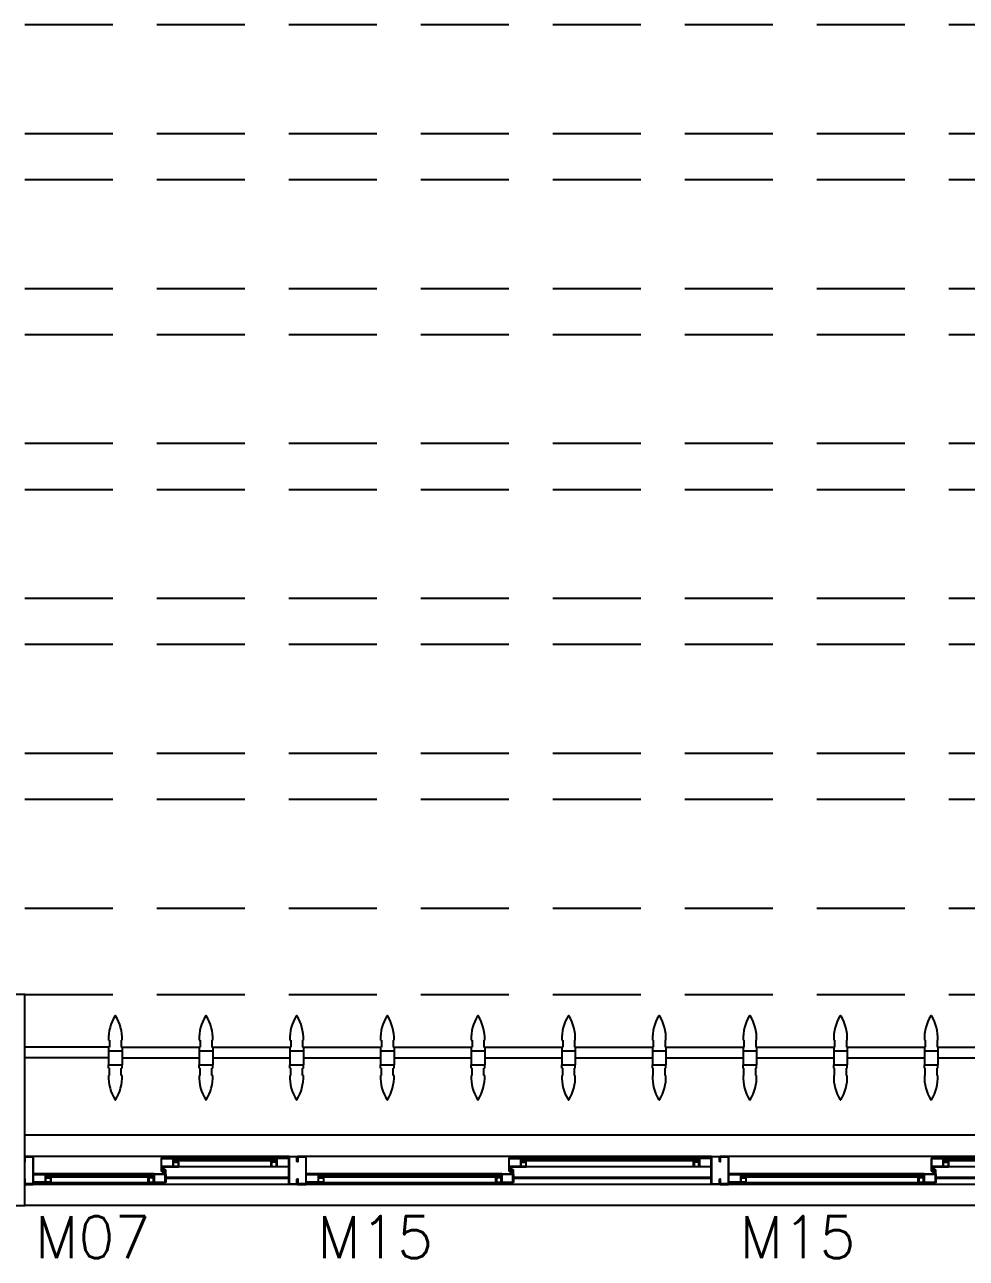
# Model space of a CAD drawing. Header units: millimetres. Extents: x 1887 to 2405, y 1100 to 1335.
# Drawn here: x 2248.01 to 2250.685, y 1240.899 to 1244.403 of the extents above; entities that cross this region are included whole.
import ezdxf

# ---------------------------------------------------------------- set-up
doc = ezdxf.new("R2010")
doc.units = ezdxf.units.MM
doc.linetypes.add('HIDDEN', pattern=[0.375, 0.25, -0.125])
for name, color, linetype in [('AR-BRISES', 1, 'Continuous'), ('AR-ESQ', 1, 'Continuous'), ('AR-ESTC', 3, 'Continuous'), ('AR-PERGOLAPROJ', 1, 'HIDDEN'), ('AR-TXTESQ1-CONG', 1, 'Continuous'), ('BR-PAINEL', 1, 'Continuous'), ('BR-SUPORTE', 1, 'Continuous'), ('DT-ESQ-BAGUETE-C', 2, 'Continuous'), ('DT-ESQ-BAGUETE-V', 1, 'Continuous'), ('DT-ESQ-CHAPA DOBRADA-V', 1, 'Continuous'), ('DT-ESQ-PERFIL CADEIRA-C', 2, 'Continuous'), ('DT-ESQ-PERFIL CADEIRA-V', 1, 'Continuous'), ('DT-ESQ-PERFIL U SIMPLES-C', 2, 'Continuous'), ('DT-ESQ-PERFIL U-C', 2, 'Continuous'), ('DT-ESQ-PERFIL U-V', 1, 'Continuous'), ('DT-ESQ-VIDRO-C', 2, 'Continuous'), ('PG-PROJ', 1, 'HIDDEN')]:
    doc.layers.add(name, color=color, linetype=linetype)
doc.styles.add('S12', font='simplex.shx', dxfattribs={"width": 1.1, "height": 0.12})

# ---------------------------------------------------------------- blocks, each defined once
blk = doc.blocks.new('EF40-P')
at = {"layer": 'DT-ESQ-BAGUETE-C', "color": 2, "ltscale": 0.1}
for points in [[(2.61, -0.08), (2.5965, -0.08), (2.5965, -0.0785), (2.6095, -0.0785, 0.414214), (2.61, -0.078), (2.61, -0.067, 0.414214), (2.6095, -0.0665), (2.5965, -0.0665), (2.5965, -0.065), (2.61, -0.065, -0.414214), (2.6115, -0.0665), (2.6115, -0.0785, -0.414214)], [(3.1015, -0.08), (3.115, -0.08), (3.115, -0.0785), (3.102, -0.0785, -0.414214), (3.1015, -0.078), (3.1015, -0.067, -0.414214), (3.102, -0.0665), (3.115, -0.0665), (3.115, -0.065), (3.1015, -0.065, 0.414214), (3.1, -0.0665), (3.1, -0.0785, 0.414214)], [(3.81, -0.08), (3.7965, -0.08), (3.7965, -0.0785), (3.8095, -0.0785, 0.414214), (3.81, -0.078), (3.81, -0.067, 0.414214), (3.8095, -0.0665), (3.7965, -0.0665), (3.7965, -0.065), (3.81, -0.065, -0.414214), (3.8115, -0.0665), (3.8115, -0.0785, -0.414214)], [(4.3015, -0.08), (4.315, -0.08), (4.315, -0.0785), (4.302, -0.0785, -0.414214), (4.3015, -0.078), (4.3015, -0.067, -0.414214), (4.302, -0.0665), (4.315, -0.0665), (4.315, -0.065), (4.3015, -0.065, 0.414214), (4.3, -0.0665), (4.3, -0.0785, 0.414214)], [(4.7975, -0.08), (4.784, -0.08), (4.784, -0.0785), (4.797, -0.0785, 0.414214), (4.7975, -0.078), (4.7975, -0.067, 0.414214), (4.797, -0.0665), (4.784, -0.0665), (4.784, -0.065), (4.7975, -0.065, -0.414214), (4.799, -0.0665), (4.799, -0.0785, -0.414214)], [(5.0765, -0.08), (5.09, -0.08), (5.09, -0.0785), (5.077, -0.0785, -0.414214), (5.0765, -0.078), (5.0765, -0.067, -0.414214), (5.077, -0.0665), (5.09, -0.0665), (5.09, -0.065), (5.0765, -0.065, 0.414214), (5.075, -0.0665), (5.075, -0.0785, 0.414214)], [(2.5265, -0.125), (2.54, -0.125), (2.54, -0.1235), (2.527, -0.1235, -0.414214), (2.5265, -0.123), (2.5265, -0.112, -0.414214), (2.527, -0.1115), (2.54, -0.1115), (2.54, -0.11), (2.5265, -0.11, 0.414214), (2.525, -0.1115), (2.525, -0.1235, 0.414214)], [(3.2485, -0.125), (3.235, -0.125), (3.235, -0.1235), (3.248, -0.1235, 0.414214), (3.2485, -0.123), (3.2485, -0.112, 0.414214), (3.248, -0.1115), (3.235, -0.1115), (3.235, -0.11), (3.2485, -0.11, -0.414214), (3.25, -0.1115), (3.25, -0.1235, -0.414214)], [(3.7265, -0.125), (3.74, -0.125), (3.74, -0.1235), (3.727, -0.1235, -0.414214), (3.7265, -0.123), (3.7265, -0.112, -0.414214), (3.727, -0.1115), (3.74, -0.1115), (3.74, -0.11), (3.7265, -0.11, 0.414214), (3.725, -0.1115), (3.725, -0.1235, 0.414214)], [(4.4485, -0.125), (4.435, -0.125), (4.435, -0.1235), (4.448, -0.1235, 0.414214), (4.4485, -0.123), (4.4485, -0.112, 0.414214), (4.448, -0.1115), (4.435, -0.1115), (4.435, -0.11), (4.4485, -0.11, -0.414214), (4.45, -0.1115), (4.45, -0.1235, -0.414214)], [(4.714, -0.125), (4.7275, -0.125), (4.7275, -0.1235), (4.7145, -0.1235, -0.414214), (4.714, -0.123), (4.714, -0.112, -0.414214), (4.7145, -0.1115), (4.7275, -0.1115), (4.7275, -0.11), (4.714, -0.11, 0.414214), (4.7125, -0.1115), (4.7125, -0.1235, 0.414214)]]:
    blk.add_lwpolyline(points, format="xyb", close=True, dxfattribs=at)
at = {"layer": 'DT-ESQ-BAGUETE-V', "ltscale": 0.1}
for p, q in [((2.61, -0.065), (3.1015, -0.065)), ((3.81, -0.065), (4.3015, -0.065)), ((4.7975, -0.065), (5.0765, -0.065))]:
    blk.add_line(p, q, dxfattribs=at)
at = {"layer": 'DT-ESQ-BAGUETE-V', "color": 1, "ltscale": 0.1}
for p, q in [((2.0485, -0.11), (2.5265, -0.11)), ((3.2485, -0.11), (3.7265, -0.11)), ((4.4485, -0.11), (4.714, -0.11))]:
    blk.add_line(p, q, dxfattribs=at)
at = {"layer": 'DT-ESQ-CHAPA DOBRADA-V', "color": 1, "ltscale": 0.1}
for p, q in [((2, -0.077), (2.5615, -0.077)), ((2, -0.08), (2.5615, -0.08)), ((3.2, -0.077), (3.7615, -0.077)), ((3.2, -0.08), (3.7615, -0.08))]:
    blk.add_line(p, q, dxfattribs=at)
at = {"layer": 'DT-ESQ-CHAPA DOBRADA-V', "ltscale": 0.1}
for p, q in [((4.4, -0.077), (4.749, -0.077)), ((4.4, -0.08), (4.749, -0.08))]:
    blk.add_line(p, q, dxfattribs=at)
at = {"layer": 'DT-ESQ-PERFIL CADEIRA-C', "color": 2, "ltscale": 0.1}
for p, q in [((2.5635, -0.0885), (2.61, -0.0885)), ((3.15, -0.0885), (3.1015, -0.0885)), ((3.7635, -0.0885), (3.81, -0.0885)), ((4.35, -0.0885), (4.3015, -0.0885)), ((4.751, -0.0885), (4.7975, -0.0885)), ((5.125, -0.0885), (5.0765, -0.0885)), ((2.573, -0.1335), (2.5265, -0.1335)), ((3.2, -0.1335), (3.2485, -0.1335)), ((3.773, -0.1335), (3.7265, -0.1335)), ((4.7605, -0.1335), (4.714, -0.1335))]:
    blk.add_line(p, q, dxfattribs=at)
at = {"layer": 'DT-ESQ-PERFIL CADEIRA-C', "ltscale": 0.1}
blk.add_line((4.4, -0.1335), (4.4485, -0.1335), dxfattribs=at)
at = {"layer": 'DT-ESQ-PERFIL CADEIRA-C', "color": 2, "ltscale": 0.1}
for points in [[(2.61, -0.087, -1), (2.61, -0.09), (2.5635, -0.09, -0.414214), (2.5615, -0.088), (2.5615, -0.067, -0.414214), (2.5635, -0.065), (2.595, -0.065, -0.414214), (2.5965, -0.0665), (2.5965, -0.087)], [(2.5965, -0.0885, -0.198913), (2.5954, -0.0881, -0.198913), (2.595, -0.087), (2.595, -0.067, 0.414214), (2.5945, -0.0665), (2.5635, -0.0665, 0.414214), (2.563, -0.067), (2.563, -0.088, 0.414214), (2.5635, -0.0885)], [(3.1015, -0.09), (3.15, -0.09), (3.15, -0.0885), (3.115, -0.0885, 0.198912), (3.1161, -0.0881, 0.198913), (3.1165, -0.087), (3.1165, -0.067, -0.414214), (3.117, -0.0665), (3.15, -0.0665), (3.15, -0.065), (3.1165, -0.065, 0.414214), (3.115, -0.0665), (3.115, -0.0785), (3.115, -0.08), (3.115, -0.087), (3.1015, -0.087, 1)], [(3.81, -0.087, -1), (3.81, -0.09), (3.7635, -0.09, -0.414214), (3.7615, -0.088), (3.7615, -0.067, -0.414214), (3.7635, -0.065), (3.795, -0.065, -0.414214), (3.7965, -0.0665), (3.7965, -0.087)], [(3.7965, -0.0885, -0.198913), (3.7954, -0.0881, -0.198913), (3.795, -0.087), (3.795, -0.067, 0.414214), (3.7945, -0.0665), (3.7635, -0.0665, 0.414214), (3.763, -0.067), (3.763, -0.088, 0.414214), (3.7635, -0.0885)], [(4.3015, -0.09), (4.35, -0.09), (4.35, -0.0885), (4.315, -0.0885, 0.198912), (4.3161, -0.0881, 0.198913), (4.3165, -0.087), (4.3165, -0.067, -0.414214), (4.317, -0.0665), (4.35, -0.0665), (4.35, -0.065), (4.3165, -0.065, 0.414214), (4.315, -0.0665), (4.315, -0.0785), (4.315, -0.08), (4.315, -0.087), (4.3015, -0.087, 1)], [(4.7975, -0.087, -1), (4.7975, -0.09), (4.751, -0.09, -0.414214), (4.749, -0.088), (4.749, -0.067, -0.414214), (4.751, -0.065), (4.7825, -0.065, -0.414214), (4.784, -0.0665), (4.784, -0.087)], [(4.784, -0.0885, -0.198913), (4.7829, -0.0881, -0.198913), (4.7825, -0.087), (4.7825, -0.067, 0.414214), (4.782, -0.0665), (4.751, -0.0665, 0.414214), (4.7505, -0.067), (4.7505, -0.088, 0.414214), (4.751, -0.0885)], [(5.0765, -0.09), (5.125, -0.09), (5.125, -0.0885), (5.09, -0.0885, 0.198912), (5.0911, -0.0881, 0.198913), (5.0915, -0.087), (5.0915, -0.067, -0.414214), (5.092, -0.0665), (5.125, -0.0665), (5.125, -0.065), (5.0915, -0.065, 0.414214), (5.09, -0.0665), (5.09, -0.0785), (5.09, -0.08), (5.09, -0.087), (5.0765, -0.087, 1)], [(2.5265, -0.132, 1), (2.5265, -0.135), (2.573, -0.135, 0.414214), (2.575, -0.133), (2.575, -0.112, 0.414214), (2.573, -0.11), (2.5415, -0.11, 0.414214), (2.54, -0.1115), (2.54, -0.132)], [(2.54, -0.1335, 0.198913), (2.5411, -0.1331, 0.198913), (2.5415, -0.132), (2.5415, -0.112, -0.414214), (2.542, -0.1115), (2.573, -0.1115, -0.414214), (2.5735, -0.112), (2.5735, -0.133, -0.414214), (2.573, -0.1335)], [(3.2485, -0.135), (3.2, -0.135), (3.2, -0.1335), (3.235, -0.1335, -0.198912), (3.2339, -0.1331, -0.198913), (3.2335, -0.132), (3.2335, -0.112, 0.414214), (3.233, -0.1115), (3.2, -0.1115), (3.2, -0.11), (3.2335, -0.11, -0.414214), (3.235, -0.1115), (3.235, -0.1235), (3.235, -0.125), (3.235, -0.132), (3.2485, -0.132, -1)], [(3.7265, -0.132, 1), (3.7265, -0.135), (3.773, -0.135, 0.414214), (3.775, -0.133), (3.775, -0.112, 0.414214), (3.773, -0.11), (3.7415, -0.11, 0.414214), (3.74, -0.1115), (3.74, -0.132)], [(3.74, -0.1335, 0.198913), (3.7411, -0.1331, 0.198913), (3.7415, -0.132), (3.7415, -0.112, -0.414214), (3.742, -0.1115), (3.773, -0.1115, -0.414214), (3.7735, -0.112), (3.7735, -0.133, -0.414214), (3.773, -0.1335)], [(4.4485, -0.135), (4.4, -0.135), (4.4, -0.1335), (4.435, -0.1335, -0.198912), (4.4339, -0.1331, -0.198913), (4.4335, -0.132), (4.4335, -0.112, 0.414214), (4.433, -0.1115), (4.4, -0.1115), (4.4, -0.11), (4.4335, -0.11, -0.414214), (4.435, -0.1115), (4.435, -0.1235), (4.435, -0.125), (4.435, -0.132), (4.4485, -0.132, -1)], [(4.714, -0.132, 1), (4.714, -0.135), (4.7605, -0.135, 0.414214), (4.7625, -0.133), (4.7625, -0.112, 0.414214), (4.7605, -0.11), (4.729, -0.11, 0.414214), (4.7275, -0.1115), (4.7275, -0.132)], [(4.7275, -0.1335, 0.198913), (4.7286, -0.1331, 0.198913), (4.729, -0.132), (4.729, -0.112, -0.414214), (4.7295, -0.1115), (4.7605, -0.1115, -0.414214), (4.761, -0.112), (4.761, -0.133, -0.414214), (4.7605, -0.1335)]]:
    blk.add_lwpolyline(points, format="xyb", close=True, dxfattribs=at)
at = {"layer": 'DT-ESQ-PERFIL CADEIRA-V', "color": 1, "ltscale": 0.1}
for p, q in [((2.595, -0.09), (3.1015, -0.09)), ((3.795, -0.09), (4.3015, -0.09)), ((4.7825, -0.09), (5.0765, -0.09)), ((2.0485, -0.135), (2.5265, -0.135)), ((4.4485, -0.135), (4.714, -0.135))]:
    blk.add_line(p, q, dxfattribs=at)
at = {"layer": 'DT-ESQ-PERFIL CADEIRA-V', "color": 2, "ltscale": 0.1}
blk.add_line((3.2485, -0.135), (3.7265, -0.135), dxfattribs=at)
at = {"layer": 'DT-ESQ-PERFIL U SIMPLES-C', "color": 2, "ltscale": 0.1}
for points in [[(2.5635, -0.102), (2.5715, -0.102), (2.5715, -0.1005), (2.5635, -0.1005, -0.414214), (2.563, -0.1), (2.563, -0.092, -0.414214), (2.5635, -0.0915), (2.5715, -0.0915), (2.5715, -0.09), (2.5635, -0.09, 0.414214), (2.5615, -0.092), (2.5615, -0.1, 0.414214)], [(2.573, -0.098), (2.565, -0.098), (2.565, -0.0995), (2.573, -0.0995, -0.414214), (2.5735, -0.1), (2.5735, -0.108, -0.414214), (2.573, -0.1085), (2.565, -0.1085), (2.565, -0.11), (2.573, -0.11, 0.414214), (2.575, -0.108), (2.575, -0.1, 0.414214)], [(3.7635, -0.102), (3.7715, -0.102), (3.7715, -0.1005), (3.7635, -0.1005, -0.414214), (3.763, -0.1), (3.763, -0.092, -0.414214), (3.7635, -0.0915), (3.7715, -0.0915), (3.7715, -0.09), (3.7635, -0.09, 0.414214), (3.7615, -0.092), (3.7615, -0.1, 0.414214)], [(3.773, -0.098), (3.765, -0.098), (3.765, -0.0995), (3.773, -0.0995, -0.414214), (3.7735, -0.1), (3.7735, -0.108, -0.414214), (3.773, -0.1085), (3.765, -0.1085), (3.765, -0.11), (3.773, -0.11, 0.414214), (3.775, -0.108), (3.775, -0.1, 0.414214)], [(4.751, -0.102), (4.759, -0.102), (4.759, -0.1005), (4.751, -0.1005, -0.414214), (4.7505, -0.1), (4.7505, -0.092, -0.414214), (4.751, -0.0915), (4.759, -0.0915), (4.759, -0.09), (4.751, -0.09, 0.414214), (4.749, -0.092), (4.749, -0.1, 0.414214)], [(4.7605, -0.098), (4.7525, -0.098), (4.7525, -0.0995), (4.7605, -0.0995, -0.414214), (4.761, -0.1), (4.761, -0.108, -0.414214), (4.7605, -0.1085), (4.7525, -0.1085), (4.7525, -0.11), (4.7605, -0.11, 0.414214), (4.7625, -0.108), (4.7625, -0.1, 0.414214)]]:
    blk.add_lwpolyline(points, format="xyb", close=True, dxfattribs=at)
at = {"layer": 'DT-ESQ-PERFIL U-C', "color": 2, "ltscale": 0.1}
for points in [[(3.175, -0.0615, 0.414214), (3.1735, -0.06), (3.1515, -0.06, 0.414214), (3.15, -0.0615), (3.15, -0.1385, 0.414214), (3.1515, -0.14), (3.1735, -0.14, 0.414214), (3.175, -0.1385), (3.175, -0.125), (3.1735, -0.125), (3.1735, -0.138, -0.414214), (3.173, -0.1385), (3.152, -0.1385, -0.414214), (3.1515, -0.138), (3.1515, -0.062, -0.414214), (3.152, -0.0615), (3.173, -0.0615, -0.414214), (3.1735, -0.062), (3.1735, -0.075), (3.175, -0.075)], [(3.175, -0.0615, -0.414214), (3.1765, -0.06), (3.1985, -0.06, -0.414214), (3.2, -0.0615), (3.2, -0.1385, -0.414214), (3.1985, -0.14), (3.1765, -0.14, -0.414214), (3.175, -0.1385), (3.175, -0.125), (3.1765, -0.125), (3.1765, -0.138, 0.414214), (3.177, -0.1385), (3.198, -0.1385, 0.414214), (3.1985, -0.138), (3.1985, -0.062, 0.414214), (3.198, -0.0615), (3.177, -0.0615, 0.414214), (3.1765, -0.062), (3.1765, -0.075), (3.175, -0.075)], [(4.375, -0.0615, 0.414214), (4.3735, -0.06), (4.3515, -0.06, 0.414214), (4.35, -0.0615), (4.35, -0.1385, 0.414214), (4.3515, -0.14), (4.3735, -0.14, 0.414214), (4.375, -0.1385), (4.375, -0.125), (4.3735, -0.125), (4.3735, -0.138, -0.414214), (4.373, -0.1385), (4.352, -0.1385, -0.414214), (4.3515, -0.138), (4.3515, -0.062, -0.414214), (4.352, -0.0615), (4.373, -0.0615, -0.414214), (4.3735, -0.062), (4.3735, -0.075), (4.375, -0.075)], [(4.375, -0.0615, -0.414214), (4.3765, -0.06), (4.3985, -0.06, -0.414214), (4.4, -0.0615), (4.4, -0.1385, -0.414214), (4.3985, -0.14), (4.3765, -0.14, -0.414214), (4.375, -0.1385), (4.375, -0.125), (4.3765, -0.125), (4.3765, -0.138, 0.414214), (4.377, -0.1385), (4.398, -0.1385, 0.414214), (4.3985, -0.138), (4.3985, -0.062, 0.414214), (4.398, -0.0615), (4.377, -0.0615, 0.414214), (4.3765, -0.062), (4.3765, -0.075), (4.375, -0.075)], [(5.15, -0.0615, 0.414214), (5.1485, -0.06), (5.1265, -0.06, 0.414214), (5.125, -0.0615), (5.125, -0.1385, 0.414214), (5.1265, -0.14), (5.1485, -0.14, 0.414214), (5.15, -0.1385), (5.15, -0.125), (5.1485, -0.125), (5.1485, -0.138, -0.414214), (5.148, -0.1385), (5.127, -0.1385, -0.414214), (5.1265, -0.138), (5.1265, -0.062, -0.414214), (5.127, -0.0615), (5.148, -0.0615, -0.414214), (5.1485, -0.062), (5.1485, -0.075), (5.15, -0.075)]]:
    blk.add_lwpolyline(points, format="xyb", close=True, dxfattribs=at)
at = {"layer": 'DT-ESQ-PERFIL U-V', "color": 1, "ltscale": 0.1}
for p, q in [((1.9985, -0.06), (3.1515, -0.06)), ((4.3985, -0.06), (5.1265, -0.06)), ((1.9985, -0.14), (3.1515, -0.14)), ((4.3985, -0.14), (5.1265, -0.14))]:
    blk.add_line(p, q, dxfattribs=at)
at = {"layer": 'DT-ESQ-PERFIL U-V', "ltscale": 0.1}
for p, q in [((3.1985, -0.06), (4.3515, -0.06)), ((3.1985, -0.14), (4.3515, -0.14))]:
    blk.add_line(p, q, dxfattribs=at)
at = {"layer": 'DT-ESQ-VIDRO-C', "ltscale": 0.1}
for points in [[(3.1125, -0.085), (3.1125, -0.082), (2.599, -0.082), (2.599, -0.085)], [(4.3125, -0.085), (4.3125, -0.082), (3.799, -0.082), (3.799, -0.085)], [(5.0875, -0.085), (5.0875, -0.082), (4.7865, -0.082), (4.7865, -0.085)], [(2.038, -0.13), (2.038, -0.127), (2.537, -0.127), (2.537, -0.13)], [(3.238, -0.13), (3.238, -0.127), (3.737, -0.127), (3.737, -0.13)], [(4.438, -0.13), (4.438, -0.127), (4.7245, -0.127), (4.7245, -0.13)]]:
    blk.add_lwpolyline(points, close=True, dxfattribs=at)
blk = doc.blocks.new('BR-MODULO8')
at = {"layer": 'BR-PAINEL'}
for p, q in [((-4.9117, 0.27), (-4.9092, 0.27)), ((-4.9117, 0.25), (-4.9117, 0.24)), ((-4.9117, 0.25), (-4.9092, 0.25)), ((-4.9092, 0.27), (-4.9092, 0.25)), ((-4.8758, 0.27), (-4.8758, 0.25)), ((-4.8733, 0.27), (-4.8758, 0.27)), ((-4.8733, 0.25), (-4.8758, 0.25)), ((-4.8733, 0.25), (-4.8733, 0.24)), ((-4.6542, 0.27), (-4.6517, 0.27)), ((-4.6542, 0.25), (-4.6542, 0.24)), ((-4.6542, 0.25), (-4.6517, 0.25)), ((-4.6517, 0.27), (-4.6517, 0.25)), ((-4.6183, 0.27), (-4.6183, 0.25)), ((-4.6158, 0.27), (-4.6183, 0.27)), ((-4.6158, 0.25), (-4.6183, 0.25)), ((-4.6158, 0.25), (-4.6158, 0.24)), ((-4.3967, 0.27), (-4.3942, 0.27)), ((-4.3967, 0.25), (-4.3967, 0.24)), ((-4.3967, 0.25), (-4.3942, 0.25)), ((-4.3942, 0.27), (-4.3942, 0.25)), ((-4.3608, 0.27), (-4.3608, 0.25)), ((-4.3583, 0.27), (-4.3608, 0.27)), ((-4.3583, 0.25), (-4.3608, 0.25)), ((-4.3583, 0.25), (-4.3583, 0.24)), ((-4.1392, 0.27), (-4.1367, 0.27)), ((-4.1392, 0.25), (-4.1392, 0.24)), ((-4.1392, 0.25), (-4.1367, 0.25)), ((-4.1367, 0.27), (-4.1367, 0.25)), ((-4.1033, 0.27), (-4.1033, 0.25)), ((-4.1008, 0.27), (-4.1033, 0.27)), ((-4.1008, 0.25), (-4.1033, 0.25)), ((-4.1008, 0.25), (-4.1008, 0.24)), ((-3.8817, 0.27), (-3.8792, 0.27)), ((-3.8817, 0.25), (-3.8817, 0.24)), ((-3.8817, 0.25), (-3.8792, 0.25)), ((-3.8792, 0.27), (-3.8792, 0.25)), ((-3.8458, 0.27), (-3.8458, 0.25)), ((-3.8433, 0.27), (-3.8458, 0.27)), ((-3.8433, 0.25), (-3.8458, 0.25)), ((-3.8433, 0.25), (-3.8433, 0.24)), ((-3.6242, 0.27), (-3.6217, 0.27)), ((-3.6242, 0.25), (-3.6242, 0.24)), ((-3.6242, 0.25), (-3.6217, 0.25)), ((-3.6217, 0.27), (-3.6217, 0.25)), ((-3.5883, 0.27), (-3.5883, 0.25)), ((-3.5858, 0.27), (-3.5883, 0.27)), ((-3.5858, 0.25), (-3.5883, 0.25)), ((-3.5858, 0.25), (-3.5858, 0.24)), ((-3.3667, 0.27), (-3.3642, 0.27)), ((-3.3667, 0.25), (-3.3667, 0.24)), ((-3.3667, 0.25), (-3.3642, 0.25)), ((-3.3642, 0.27), (-3.3642, 0.25)), ((-3.3308, 0.27), (-3.3308, 0.25)), ((-3.3283, 0.27), (-3.3308, 0.27)), ((-3.3283, 0.25), (-3.3308, 0.25)), ((-3.3283, 0.25), (-3.3283, 0.24)), ((-3.1092, 0.27), (-3.1067, 0.27)), ((-3.1092, 0.25), (-3.1092, 0.24)), ((-3.1092, 0.25), (-3.1067, 0.25)), ((-3.1067, 0.27), (-3.1067, 0.25)), ((-3.0733, 0.27), (-3.0733, 0.25)), ((-3.0708, 0.27), (-3.0733, 0.27)), ((-3.0708, 0.25), (-3.0733, 0.25)), ((-3.0708, 0.25), (-3.0708, 0.24)), ((-2.8517, 0.27), (-2.8492, 0.27)), ((-2.8517, 0.25), (-2.8517, 0.24)), ((-2.8517, 0.25), (-2.8492, 0.25)), ((-2.8492, 0.27), (-2.8492, 0.25)), ((-2.8158, 0.27), (-2.8158, 0.25)), ((-2.8133, 0.27), (-2.8158, 0.27)), ((-2.8133, 0.25), (-2.8158, 0.25)), ((-2.8133, 0.25), (-2.8133, 0.24)), ((-2.5942, 0.27), (-2.5917, 0.27)), ((-2.5942, 0.25), (-2.5942, 0.24)), ((-2.5942, 0.25), (-2.5917, 0.25)), ((-2.5917, 0.27), (-2.5917, 0.25)), ((-2.5583, 0.27), (-2.5583, 0.25)), ((-2.5558, 0.27), (-2.5583, 0.27)), ((-2.5558, 0.25), (-2.5583, 0.25)), ((-2.5558, 0.25), (-2.5558, 0.24)), ((-4.9117, 0.24), (-4.8733, 0.24)), ((-4.9117, 0.24), (-4.9117, 0.2)), ((-4.8733, 0.24), (-4.8733, 0.2)), ((-4.6542, 0.24), (-4.6158, 0.24)), ((-4.6542, 0.24), (-4.6542, 0.2)), ((-4.6158, 0.24), (-4.6158, 0.2)), ((-4.3967, 0.24), (-4.3583, 0.24)), ((-4.3967, 0.24), (-4.3967, 0.2)), ((-4.3583, 0.24), (-4.3583, 0.2)), ((-4.1392, 0.24), (-4.1008, 0.24)), ((-4.1392, 0.24), (-4.1392, 0.2)), ((-4.1008, 0.24), (-4.1008, 0.2)), ((-3.8817, 0.24), (-3.8433, 0.24)), ((-3.8817, 0.24), (-3.8817, 0.2)), ((-3.8433, 0.24), (-3.8433, 0.2)), ((-3.6242, 0.24), (-3.5858, 0.24)), ((-3.6242, 0.24), (-3.6242, 0.2)), ((-3.5858, 0.24), (-3.5858, 0.2)), ((-3.3667, 0.24), (-3.3283, 0.24)), ((-3.3667, 0.24), (-3.3667, 0.2)), ((-3.3283, 0.24), (-3.3283, 0.2)), ((-3.1092, 0.24), (-3.0708, 0.24)), ((-3.1092, 0.24), (-3.1092, 0.2)), ((-3.0708, 0.24), (-3.0708, 0.2)), ((-2.8517, 0.24), (-2.8133, 0.24)), ((-2.8517, 0.24), (-2.8517, 0.2)), ((-2.8133, 0.24), (-2.8133, 0.2)), ((-2.5942, 0.24), (-2.5558, 0.24)), ((-2.5942, 0.24), (-2.5942, 0.2)), ((-2.5558, 0.24), (-2.5558, 0.2)), ((-4.9117, 0.2), (-4.8733, 0.2)), ((-4.9117, 0.19), (-4.9117, 0.2)), ((-4.9117, 0.19), (-4.9092, 0.19)), ((-4.9092, 0.17), (-4.9092, 0.19)), ((-4.8733, 0.19), (-4.8758, 0.19)), ((-4.8758, 0.17), (-4.8758, 0.19)), ((-4.8733, 0.19), (-4.8733, 0.2)), ((-4.6542, 0.2), (-4.6158, 0.2)), ((-4.6542, 0.19), (-4.6542, 0.2)), ((-4.6542, 0.19), (-4.6517, 0.19)), ((-4.6517, 0.17), (-4.6517, 0.19)), ((-4.6158, 0.19), (-4.6183, 0.19)), ((-4.6183, 0.17), (-4.6183, 0.19)), ((-4.6158, 0.19), (-4.6158, 0.2)), ((-4.3967, 0.2), (-4.3583, 0.2)), ((-4.3967, 0.19), (-4.3967, 0.2)), ((-4.3967, 0.19), (-4.3942, 0.19)), ((-4.3942, 0.17), (-4.3942, 0.19)), ((-4.3583, 0.19), (-4.3608, 0.19)), ((-4.3608, 0.17), (-4.3608, 0.19)), ((-4.3583, 0.19), (-4.3583, 0.2)), ((-4.1392, 0.2), (-4.1008, 0.2)), ((-4.1392, 0.19), (-4.1392, 0.2)), ((-4.1392, 0.19), (-4.1367, 0.19)), ((-4.1367, 0.17), (-4.1367, 0.19)), ((-4.1008, 0.19), (-4.1033, 0.19)), ((-4.1033, 0.17), (-4.1033, 0.19)), ((-4.1008, 0.19), (-4.1008, 0.2)), ((-3.8817, 0.2), (-3.8433, 0.2)), ((-3.8817, 0.19), (-3.8817, 0.2)), ((-3.8817, 0.19), (-3.8792, 0.19)), ((-3.8792, 0.17), (-3.8792, 0.19)), ((-3.8433, 0.19), (-3.8458, 0.19)), ((-3.8458, 0.17), (-3.8458, 0.19)), ((-3.8433, 0.19), (-3.8433, 0.2)), ((-3.6242, 0.2), (-3.5858, 0.2)), ((-3.6242, 0.19), (-3.6242, 0.2)), ((-3.6242, 0.19), (-3.6217, 0.19)), ((-3.6217, 0.17), (-3.6217, 0.19)), ((-3.5858, 0.19), (-3.5883, 0.19)), ((-3.5883, 0.17), (-3.5883, 0.19)), ((-3.5858, 0.19), (-3.5858, 0.2)), ((-3.3667, 0.2), (-3.3283, 0.2)), ((-3.3667, 0.19), (-3.3667, 0.2)), ((-3.3667, 0.19), (-3.3642, 0.19)), ((-3.3642, 0.17), (-3.3642, 0.19)), ((-3.3283, 0.19), (-3.3308, 0.19)), ((-3.3308, 0.17), (-3.3308, 0.19)), ((-3.3283, 0.19), (-3.3283, 0.2)), ((-3.1092, 0.2), (-3.0708, 0.2)), ((-3.1092, 0.19), (-3.1092, 0.2)), ((-3.1092, 0.19), (-3.1067, 0.19)), ((-3.1067, 0.17), (-3.1067, 0.19)), ((-3.0708, 0.19), (-3.0733, 0.19)), ((-3.0733, 0.17), (-3.0733, 0.19)), ((-3.0708, 0.19), (-3.0708, 0.2)), ((-2.8517, 0.2), (-2.8133, 0.2)), ((-2.8517, 0.19), (-2.8517, 0.2)), ((-2.8517, 0.19), (-2.8492, 0.19)), ((-2.8492, 0.17), (-2.8492, 0.19)), ((-2.8133, 0.19), (-2.8158, 0.19)), ((-2.8158, 0.17), (-2.8158, 0.19)), ((-2.8133, 0.19), (-2.8133, 0.2)), ((-2.5942, 0.2), (-2.5558, 0.2)), ((-2.5942, 0.19), (-2.5942, 0.2)), ((-2.5942, 0.19), (-2.5917, 0.19)), ((-2.5917, 0.17), (-2.5917, 0.19)), ((-2.5558, 0.19), (-2.5583, 0.19)), ((-2.5583, 0.17), (-2.5583, 0.19)), ((-2.5558, 0.19), (-2.5558, 0.2)), ((-4.9117, 0.17), (-4.9092, 0.17)), ((-4.8733, 0.17), (-4.8758, 0.17)), ((-4.6542, 0.17), (-4.6517, 0.17)), ((-4.6158, 0.17), (-4.6183, 0.17)), ((-4.3967, 0.17), (-4.3942, 0.17)), ((-4.3583, 0.17), (-4.3608, 0.17)), ((-4.1392, 0.17), (-4.1367, 0.17)), ((-4.1008, 0.17), (-4.1033, 0.17)), ((-3.8817, 0.17), (-3.8792, 0.17)), ((-3.8433, 0.17), (-3.8458, 0.17)), ((-3.6242, 0.17), (-3.6217, 0.17)), ((-3.5858, 0.17), (-3.5883, 0.17)), ((-3.3667, 0.17), (-3.3642, 0.17)), ((-3.3283, 0.17), (-3.3308, 0.17)), ((-3.1092, 0.17), (-3.1067, 0.17)), ((-3.0708, 0.17), (-3.0733, 0.17)), ((-2.8517, 0.17), (-2.8492, 0.17)), ((-2.8133, 0.17), (-2.8158, 0.17)), ((-2.5942, 0.17), (-2.5917, 0.17)), ((-2.5558, 0.17), (-2.5583, 0.17))]:
    blk.add_line(p, q, dxfattribs=at)
for centre, radius, start, end in [((-4.7867, 0.2739), 0.1251, 148.4721, 181.772), ((-4.8925, 0.3387), 0.001, 37.1012, 142.8988), ((-4.9983, 0.2739), 0.1251, 358.228, 31.5279), ((-4.5292, 0.2739), 0.1251, 148.4721, 181.772), ((-4.635, 0.3387), 0.001, 37.1012, 142.8988), ((-4.7408, 0.2739), 0.1251, 358.228, 31.5279), ((-4.2717, 0.2739), 0.1251, 148.4721, 181.772), ((-4.3775, 0.3387), 0.001, 37.1012, 142.8988), ((-4.4833, 0.2739), 0.1251, 358.228, 31.5279), ((-4.0142, 0.2739), 0.1251, 148.4721, 181.772), ((-4.12, 0.3387), 0.001, 37.1012, 142.8988), ((-4.2258, 0.2739), 0.1251, 358.228, 31.5279), ((-3.7567, 0.2739), 0.1251, 148.4721, 181.772), ((-3.8625, 0.3387), 0.001, 37.1012, 142.8988), ((-3.9683, 0.2739), 0.1251, 358.228, 31.5279), ((-3.4992, 0.2739), 0.1251, 148.4721, 181.772), ((-3.605, 0.3387), 0.001, 37.1012, 142.8988), ((-3.7108, 0.2739), 0.1251, 358.228, 31.5279), ((-3.2417, 0.2739), 0.1251, 148.4721, 181.772), ((-3.3475, 0.3387), 0.001, 37.1012, 142.8988), ((-3.4533, 0.2739), 0.1251, 358.228, 31.5279), ((-2.9842, 0.2739), 0.1251, 148.4721, 181.772), ((-3.09, 0.3387), 0.001, 37.1012, 142.8988), ((-3.1958, 0.2739), 0.1251, 358.228, 31.5279), ((-2.7267, 0.2739), 0.1251, 148.4721, 181.772), ((-2.8325, 0.3387), 0.001, 37.1012, 142.8988), ((-2.9383, 0.2739), 0.1251, 358.228, 31.5279), ((-2.4692, 0.2739), 0.1251, 148.4721, 181.772), ((-2.575, 0.3387), 0.001, 37.1012, 142.8988), ((-2.6808, 0.2739), 0.1251, 358.228, 31.5279), ((-4.7867, 0.1661), 0.1251, 178.228, 211.5279), ((-4.9983, 0.1661), 0.1251, 328.4721, 1.772), ((-4.5292, 0.1661), 0.1251, 178.228, 211.5279), ((-4.7408, 0.1661), 0.1251, 328.4721, 1.772), ((-4.2717, 0.1661), 0.1251, 178.228, 211.5279), ((-4.4833, 0.1661), 0.1251, 328.4721, 1.772), ((-4.0142, 0.1661), 0.1251, 178.228, 211.5279), ((-4.2258, 0.1661), 0.1251, 328.4721, 1.772), ((-3.7567, 0.1661), 0.1251, 178.228, 211.5279), ((-3.9683, 0.1661), 0.1251, 328.4721, 1.772), ((-3.4992, 0.1661), 0.1251, 178.228, 211.5279), ((-3.7108, 0.1661), 0.1251, 328.4721, 1.772), ((-3.2417, 0.1661), 0.1251, 178.228, 211.5279), ((-3.4533, 0.1661), 0.1251, 328.4721, 1.772), ((-2.9842, 0.1661), 0.1251, 178.228, 211.5279), ((-3.1958, 0.1661), 0.1251, 328.4721, 1.772), ((-2.7267, 0.1661), 0.1251, 178.228, 211.5279), ((-2.9383, 0.1661), 0.1251, 328.4721, 1.772), ((-2.4692, 0.1661), 0.1251, 178.228, 211.5279), ((-2.6808, 0.1661), 0.1251, 328.4721, 1.772), ((-4.8925, 0.1013), 0.001, 217.1012, 322.8988), ((-4.635, 0.1013), 0.001, 217.1012, 322.8988), ((-4.3775, 0.1013), 0.001, 217.1012, 322.8988), ((-4.12, 0.1013), 0.001, 217.1012, 322.8988), ((-3.8625, 0.1013), 0.001, 217.1012, 322.8988), ((-3.605, 0.1013), 0.001, 217.1012, 322.8988), ((-3.3475, 0.1013), 0.001, 217.1012, 322.8988), ((-3.09, 0.1013), 0.001, 217.1012, 322.8988), ((-2.8325, 0.1013), 0.001, 217.1012, 322.8988), ((-2.575, 0.1013), 0.001, 217.1012, 322.8988)]:
    blk.add_arc(centre, radius, start, end, dxfattribs=at)
at = {"layer": 'BR-SUPORTE'}
for p, q in [((-4.9117, 0.25), (-5.15, 0.25)), ((-4.8733, 0.25), (-4.6517, 0.25)), ((-4.6158, 0.25), (-4.3942, 0.25)), ((-4.3583, 0.25), (-4.1367, 0.25)), ((-4.1008, 0.25), (-3.8792, 0.25)), ((-3.8433, 0.25), (-3.6217, 0.25)), ((-3.5858, 0.25), (-3.3642, 0.25)), ((-3.3283, 0.25), (-3.1067, 0.25)), ((-3.0708, 0.25), (-2.8492, 0.25)), ((-2.8133, 0.25), (-2.5917, 0.25)), ((-2.5558, 0.25), (-2.3342, 0.25)), ((-4.9117, 0.22), (-5.15, 0.22)), ((-4.8733, 0.22), (-4.6542, 0.22)), ((-4.6158, 0.22), (-4.3967, 0.22)), ((-4.3583, 0.22), (-4.1392, 0.22)), ((-4.1008, 0.22), (-3.8817, 0.22)), ((-3.8433, 0.22), (-3.6242, 0.22)), ((-3.5858, 0.22), (-3.3667, 0.22)), ((-3.3283, 0.22), (-3.1092, 0.22)), ((-3.0708, 0.22), (-2.8517, 0.22)), ((-2.8133, 0.22), (-2.5942, 0.22)), ((-2.5558, 0.22), (-2.3367, 0.22))]:
    blk.add_line(p, q, dxfattribs=at)
blk = doc.blocks.new('PG-MODULO1-PJ-C')
at = {"layer": 'PG-PROJ'}
for p, q in [((0.2, 2.7546), (5.35, 2.7546)), ((0.2, 2.4454), (5.35, 2.4454)), ((0.2, 2.3146), (5.35, 2.3146)), ((0.2, 2.0054), (5.35, 2.0054)), ((0.2, 1.8746), (5.35, 1.8746)), ((0.2, 1.5654), (5.35, 1.5654)), ((0.2, 1.4346), (5.35, 1.4346)), ((0.2, 1.1254), (5.35, 1.1254)), ((0.2, 0.9946), (5.35, 0.9946)), ((0.2, 0.6854), (5.35, 0.6854)), ((0.2, 0.5546), (5.35, 0.5546)), ((0.2, 0.2454), (5.35, 0.2454)), ((0.2, 0), (5.35, 0))]:
    blk.add_line(p, q, dxfattribs=at)

msp = doc.modelspace()

# ---------------------------------------------------------------- linework, layer by layer
at = {"layer": 'AR-ESQ'}
for p, q in [((2253.1597, 1241.2485), (2248.0097, 1241.2485)), ((2253.1597, 1241.0485), (2248.0097, 1241.0485))]:
    msp.add_line(p, q, dxfattribs=at)
at = {"layer": 'AR-ESTC'}
msp.add_lwpolyline([(2247.8097, 1241.0485), (2248.0097, 1241.0485), (2248.0097, 1241.6485), (2247.8097, 1241.6485)], close=True, dxfattribs=at)

# ---------------------------------------------------------------- block references
at = {"layer": 'AR-BRISES'}
msp.add_blockref('BR-MODULO8', (2253.1597, 1241.2485), dxfattribs=at)
at = {"layer": 'AR-ESQ', "rotation": 180}
msp.add_blockref('EF40-P', (2253.1597, 1241.0485), dxfattribs=at)
at = {"layer": 'AR-PERGOLAPROJ'}
msp.add_blockref('PG-MODULO1-PJ-C', (2247.8097, 1241.6485), dxfattribs=at)

# ---------------------------------------------------------------- texts
at = {"layer": 'AR-TXTESQ1-CONG', "style": 'S12'}
for s, p in [('M07', (2248.0386, 1240.8988)), ('M15', (2248.8409, 1240.8988)), ('M15', (2250.0409, 1240.8988))]:
    msp.add_text(s, height=0.12, dxfattribs=at).set_placement(p)

doc.saveas('drawing.dxf')
